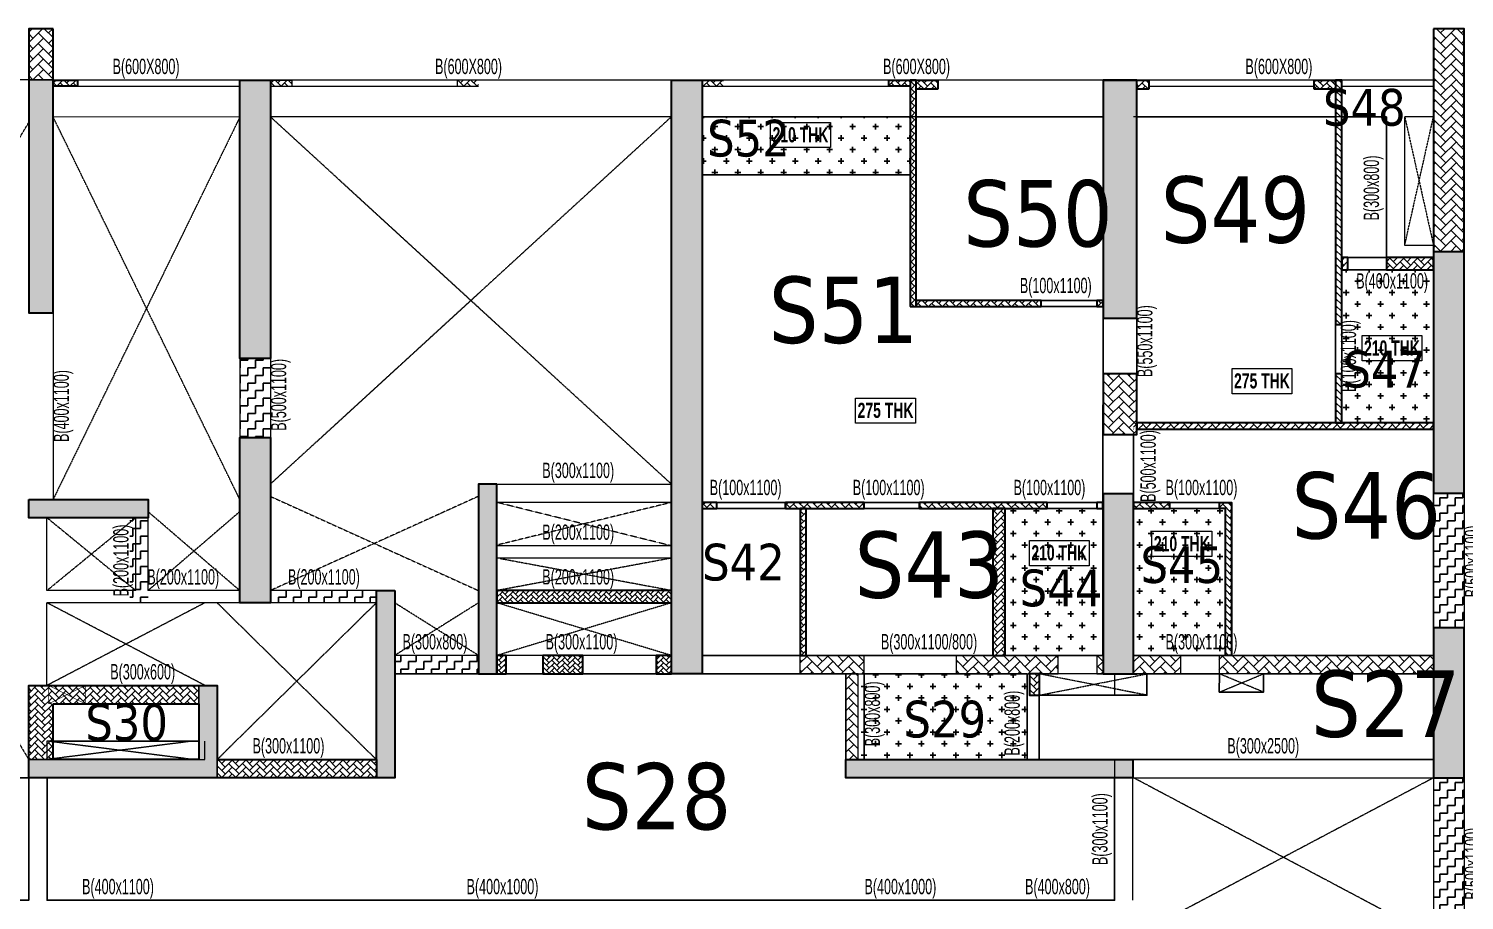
# Model space of a CAD drawing. Header units: millimetres. Extents: x -2 to 66976, y 42 to 26355.
# Drawn here: x 31758 to 55209, y 11677 to 25917 of the extents above; entities that cross this region are included whole.
import ezdxf

# ---------------------------------------------------------------- set-up
doc = ezdxf.new("R2010")
doc.units = ezdxf.units.MM
doc.linetypes.add('HIDDEN', pattern=[0.375, 0.25, -0.125])
for name, color, linetype, lineweight in [('A-FLOR-IDEN', 11, 'Continuous', 9), ('A-HIDD-ABVE', 8, 'HIDDEN', 20), ('S-BEAM', 7, 'Continuous', 18), ('S-BEAM-IDEN', 2, 'Continuous', 9), ('S-COL HATCH', 9, 'Continuous', 0), ('S-COLS', 5, 'Continuous', 35), ('S-WALL', 4, 'Continuous', 18)]:
    doc.layers.add(name, color=color, linetype=linetype, lineweight=lineweight)
for name, color, linetype in [('changes', 7, 'Continuous'), ('S-CUTOUT', 1, 'Continuous'), ('SUNK SLAB', 8, 'Continuous')]:
    doc.layers.add(name, color=color, linetype=linetype)
doc.styles.add('Dim.s & Anno.(Misc.)', font='ARIALN.TTF')
doc.styles.add('Swis721 LtCn BT', font='swisscl.ttf', dxfattribs={"width": 0.9, "height": 233.355162})
doc.styles.add('Swis721 LtCn BT_B', font='', dxfattribs={"width": 0.9, "height": 246.918336})
doc.styles.get('Swis721 LtCn BT_B').set_extended_font_data('Swis721 LtCn BT', bold=True)
pattern_1 = [(0, (-31352080.2, 21120041.72), (187.5, 187.5), [93.75, -281.25]), (90, (-31352033.32, 21119994.84), (-187.5, 187.5), [93.75, -281.25])]
pattern_2 = [(45, (-31802317.5, 20729084.55), (0, 169.7056275), [360, -120]), (135, (-31802232.65, 20729169.4), (1e-14, 169.7056275), [360, -120])]
pattern_3 = [(45, (-31802317.5, 20729084.55), (0, 113.13708499), [240, -80]), (135, (-31802260.93, 20729141.12), (9e-15, 113.13708499), [240, -80])]
pattern_4 = [(45, (-15037.47, -17858.63), (0, 107.76307), [228.6, -76.2]), (135, (-14983.584, -17804.75), (7e-15, 107.76307), [228.6, -76.2])]
pattern_5 = [(45, (-31792413.71, 20737961.09), (0, 113.13708499), [240, -80]), (135, (-31792357.14, 20738017.66), (9e-15, 113.13708499), [240, -80])]
pattern_6 = [(0, (-31792413.79, 20733377.97), (125, 125), [125, -125]), (90, (-31792288.79, 20733377.97), (-125, 125), [125, -125])]

# ---------------------------------------------------------------- blocks, each defined once
blk = doc.blocks.new('A$Cbe320e20')
at = {"layer": 'S-COL HATCH'}
h = blk.add_hatch(dxfattribs=at)
h.set_pattern_fill('AR-HBONE', color=256, scale=30)
h.set_pattern_definition(pattern_2)
h.paths.add_polyline_path([(21854, 17040), (22254, 17040), (22254, 16206), (22254, 16206), (21854, 16206)])
h = blk.add_hatch(dxfattribs=at)
h.set_pattern_fill('AR-HBONE', color=256, scale=30)
h.set_pattern_definition(pattern_2)
h.paths.add_polyline_path([(45304, 17040), (44804, 17040), (44804, 13401), (45304, 13401)])
at = {"layer": 'S-COL HATCH', "transparency": 33554687}
h = blk.add_hatch(color=256, dxfattribs=at)
h.dxf.hatch_style = 1
h.paths.add_polyline_path([(22254, 16206), (21854, 16206), (21854, 12400), (22254, 12400)])
h = blk.add_hatch(color=256, dxfattribs=at)
h.dxf.hatch_style = 1
h.paths.add_polyline_path([(25804, 16200), (25304, 16200), (25304, 11650), (25804, 11650)])
h = blk.add_hatch(color=256, dxfattribs=at)
h.dxf.hatch_style = 1
h.paths.add_polyline_path([(32854, 16200), (32354, 16200), (32354, 6500), (32854, 6500)])
h = blk.add_hatch(color=256, dxfattribs=at)
h.dxf.hatch_style = 1
h.paths.add_polyline_path([(39404, 12310), (39954, 12310), (39954, 16200), (39404, 16200)])
h = blk.add_hatch(color=256, dxfattribs=at)
h.dxf.hatch_style = 1
h.paths.add_polyline_path([(44804, 13401), (45304, 13401), (45304, 9451), (44804, 9451)])
at = {"layer": 'S-COL HATCH'}
h = blk.add_hatch(dxfattribs=at)
h.set_pattern_fill('AR-HBONE', color=256, scale=30)
h.set_pattern_definition(pattern_2)
h.paths.add_polyline_path([(39404, 10410), (39954, 10410), (39954, 11400), (39404, 11400)])
at = {"layer": 'S-COL HATCH', "transparency": 33554687}
h = blk.add_hatch(color=256, dxfattribs=at)
h.dxf.hatch_style = 1
h.paths.add_polyline_path([(25304, 7660), (25804, 7660), (25804, 10360), (25304, 10360)])
h = blk.add_hatch(color=256, dxfattribs=at)
h.dxf.hatch_style = 1
h.paths.add_polyline_path([(29204, 9600), (29204, 6500), (29504, 6500), (29504, 9600)])
h = blk.add_hatch(color=256, dxfattribs=at)
h.dxf.hatch_style = 1
h.paths.add_polyline_path([(39404, 9200), (39404, 9200), (39404, 9300), (39404, 9440), (39904, 9440), (39904, 6500), (39404, 6500)])
h = blk.add_hatch(color=256, dxfattribs=at)
h.dxf.hatch_style = 1
h.paths.add_polyline_path([(21854, 9350), (23804, 9350), (23804, 9050), (21854, 9050)])
h = blk.add_hatch(color=256, dxfattribs=at)
h.dxf.hatch_style = 1
h.paths.add_polyline_path([(27534, 7860), (27834, 7860), (27834, 4800), (27534, 4800), (27534, 5100)])
at = {"layer": 'S-COL HATCH'}
h = blk.add_hatch(dxfattribs=at)
h.set_pattern_fill('AR-HBONE', color=256, scale=15)
h.set_pattern_definition([(45, (-31365336.03, 20949949.553), (0, 84.85281374), [180, -60]), (135, (-31365293.6, 20949991.98), (7e-15, 84.85281374), [180, -60])])
h.paths.add_polyline_path([(29504, 7860), (29504, 7660), (32354, 7660), (32354, 7860)])
at = {"layer": 'S-COL HATCH', "transparency": 33554687}
h = blk.add_hatch(color=256, dxfattribs=at)
h.dxf.hatch_style = 1
h.paths.add_polyline_path([(45304, 7251), (44804, 7251), (44804, 4800), (45304, 4800)])
at = {"layer": 'S-COL HATCH'}
h = blk.add_hatch(dxfattribs=at)
h.set_pattern_fill('AR-HBONE', color=256, scale=15)
h.set_pattern_definition([(45, (-31364586.025, 20948789.55), (0, 84.85281374), [180, -60]), (135, (-31364543.6, 20948831.98), (7e-15, 84.85281374), [180, -60])])
h.paths.add_polyline_path([(29654, 6500), (29654, 6800), (29504, 6800), (29504, 6500)])
h = blk.add_hatch(dxfattribs=at)
h.set_pattern_fill('AR-HBONE', color=256, scale=15)
h.set_pattern_definition([(45, (-31365336.03, 20948789.553), (0, 84.85281374), [180, -60]), (135, (-31365293.6, 20948831.98), (7e-15, 84.85281374), [180, -60])])
h.paths.add_polyline_path([(30904, 6500), (30904, 6800), (30254, 6800), (30254, 6500)])
h = blk.add_hatch(dxfattribs=at)
h.set_pattern_fill('AR-HBONE', color=256, scale=15)
h.set_pattern_definition([(45, (-31367286.02, 20948789.55), (0, 84.85281374), [180, -60]), (135, (-31367243.596, 20948831.98), (7e-15, 84.85281374), [180, -60])])
h.paths.add_polyline_path([(32354, 6500), (32354, 6800), (32104, 6800), (32104, 6500)])
h = blk.add_hatch(dxfattribs=at)
h.set_pattern_fill('AR-HBONE', color=256, scale=30)
h.set_pattern_definition(pattern_2)
h.paths.add_polyline_path([(34454, 6800), (34454, 6500), (35504, 6500), (35504, 6800)])
h = blk.add_hatch(dxfattribs=at)
h.set_pattern_fill('AR-HBONE', color=256, scale=30)
h.set_pattern_definition(pattern_2)
h.paths.add_polyline_path([(37004, 6800), (38674, 6800), (38674, 6500), (37004, 6500)])
h = blk.add_hatch(dxfattribs=at)
h.set_pattern_fill('AR-HBONE', color=256, scale=30)
h.set_pattern_definition(pattern_2)
h.paths.add_polyline_path([(39304, 6800), (39404, 6800), (39404, 6500), (39304, 6500)])
h = blk.add_hatch(dxfattribs=at)
h.set_pattern_fill('AR-HBONE', color=256, scale=30)
h.set_pattern_definition(pattern_2)
h.paths.add_polyline_path([(39904, 6799), (40675, 6799), (40675, 6499), (40124, 6499), (40124, 6500), (39904, 6500)])
h = blk.add_hatch(dxfattribs=at)
h.set_pattern_fill('AR-HBONE', color=256, scale=30)
h.set_pattern_definition(pattern_2)
h.paths.add_polyline_path([(41295, 6799), (44803, 6799), (44803, 6501), (41295, 6501)])
h = blk.add_hatch(dxfattribs=at)
h.set_pattern_fill('AR-HBONE', color=256, scale=30)
h.set_pattern_definition(pattern_2)
h.paths.add_polyline_path([(35204, 6500), (35404, 6500), (35404, 5100), (35204, 5100)])
h = blk.add_hatch(dxfattribs=at)
h.set_pattern_fill('AR-HBONE', color=256, scale=20)
h.set_pattern_definition(pattern_3)
h.paths.add_polyline_path([(22254, 6010), (22254, 5100), (22254, 5100), (22254, 5100), (21854, 5100), (21854, 6310), (24634, 6310), (24634, 6010), (24634, 6010)])
at = {"layer": 'S-COL HATCH', "transparency": 33554687}
h = blk.add_hatch(color=256, dxfattribs=at)
h.dxf.hatch_style = 1
h.paths.add_polyline_path([(24934, 6310), (24634, 6310), (24634, 5100), (21854, 5100), (21854, 4800), (24934, 4800)])
at = {"layer": 'S-COL HATCH'}
h = blk.add_hatch(dxfattribs=at)
h.set_pattern_fill('AR-HBONE', color=256, scale=20)
h.set_pattern_definition(pattern_3)
h.paths.add_polyline_path([(24934, 5100), (24934, 4800), (27534, 4800), (27534, 5100)])
at = {"layer": 'S-COL HATCH', "transparency": 33554687}
h = blk.add_hatch(color=256, dxfattribs=at)
h.dxf.hatch_style = 1
h.paths.add_polyline_path([(35204, 5100), (35404, 5100), (39594, 5100), (39594, 4800), (35204, 4800)])
h.paths.add_polyline_path([(39594, 5100), (39894, 5100), (39894, 4800), (39594, 4800)])
at = {"layer": 'S-WALL'}
h = blk.add_hatch(dxfattribs=at)
h.set_pattern_fill('FP_1', color=1, style=0, pattern_type=2)
h.set_pattern_definition(pattern_4)
h.paths.add_polyline_path([(22254, 16100), (22254, 16200), (22654, 16200), (22654, 16100)])
h = blk.add_hatch(dxfattribs=at)
h.set_pattern_fill('FP_1', color=1, style=0, pattern_type=2)
h.set_pattern_definition(pattern_4)
h.paths.add_polyline_path([(22254, 16100), (22254, 16200), (22654, 16200), (22654, 16100)])
h = blk.add_hatch(dxfattribs=at)
h.set_pattern_fill('FP_1', color=1, style=0, pattern_type=2)
h.set_pattern_definition(pattern_4)
h.paths.add_polyline_path([(25804, 16100), (25804, 16200), (26154, 16200), (26154, 16100)])
h = blk.add_hatch(dxfattribs=at)
h.set_pattern_fill('FP_1', color=1, style=0, pattern_type=2)
h.set_pattern_definition(pattern_4)
h.paths.add_polyline_path([(25804, 16100), (25804, 16200), (26154, 16200), (26154, 16100)])
h = blk.add_hatch(dxfattribs=at)
h.set_pattern_fill('FP_1', color=1, style=0, pattern_type=2)
h.set_pattern_definition([(45, (-18086.774, -17858.63), (0, 107.76307), [228.6, -76.2]), (135, (-18032.89, -17804.745), (7e-15, 107.76307), [228.6, -76.2])])
h.paths.add_polyline_path([(28853, 16100), (28853, 16200), (29203, 16200), (29203, 16100)])
h = blk.add_hatch(dxfattribs=at)
h.set_pattern_fill('FP_1', color=1, style=0, pattern_type=2)
h.set_pattern_definition(pattern_4)
h.paths.add_polyline_path([(32854, 16100), (32854, 16200), (33204, 16200), (33204, 16100)])
h = blk.add_hatch(dxfattribs=at)
h.set_pattern_fill('FP_1', color=1, style=0, pattern_type=2)
h.set_pattern_definition(pattern_4)
h.paths.add_polyline_path([(32854, 16100), (32854, 16200), (33204, 16200), (33204, 16100)])
h = blk.add_hatch(dxfattribs=at)
h.set_pattern_fill('FP_1', color=1, style=0, pattern_type=2)
h.set_pattern_definition(pattern_4)
h.paths.add_polyline_path([(35904, 16100), (35904, 16200), (36254, 16200), (36254, 16100)])
h = blk.add_hatch(dxfattribs=at)
h.set_pattern_fill('FP_1', color=1, style=0, pattern_type=2)
h.set_pattern_definition(pattern_4)
h.paths.add_polyline_path([(35904, 16100), (35904, 16200), (36254, 16200), (36254, 16100)])
h = blk.add_hatch(dxfattribs=at)
h.set_pattern_fill('FP_1', color=1, style=0, pattern_type=2)
h.set_pattern_definition(pattern_4)
h.paths.add_polyline_path([(36354, 16050), (36354, 16200), (36704, 16200), (36704, 16050)])
h = blk.add_hatch(dxfattribs=at)
h.set_pattern_fill('FP_1', color=1, style=0, pattern_type=2)
h.set_pattern_definition(pattern_4)
h.paths.add_polyline_path([(36354, 16050), (36354, 16200), (36704, 16200), (36704, 16050)])
h = blk.add_hatch(dxfattribs=at)
h.set_pattern_fill('FP_1', color=1, style=0, pattern_type=2)
h.set_pattern_definition(pattern_4)
h.paths.add_polyline_path([(39954, 16050), (39954, 16200), (40154, 16200), (40154, 16050)])
h = blk.add_hatch(dxfattribs=at)
h.set_pattern_fill('FP_1', color=1, style=0, pattern_type=2)
h.set_pattern_definition(pattern_4)
h.paths.add_polyline_path([(39954, 16050), (39954, 16200), (40154, 16200), (40154, 16050)])
h = blk.add_hatch(dxfattribs=at)
h.set_pattern_fill('FP_1', color=1, style=0, pattern_type=2)
h.set_pattern_definition(pattern_4)
h.paths.add_polyline_path([(43204, 16050), (42854, 16050), (42854, 16200), (43204, 16200)])
h = blk.add_hatch(dxfattribs=at)
h.set_pattern_fill('FP_1', color=1, style=0, pattern_type=2)
h.set_pattern_definition(pattern_4)
h.paths.add_polyline_path([(43204, 16050), (42854, 16050), (42854, 16200), (43204, 16200)])
at = {"layer": 'changes'}
for p, q in [((22254, 16206), (21854, 16206)), ((21854, 5100), (21854, 4800))]:
    blk.add_line(p, q, dxfattribs=at)
blk.add_lwpolyline([(24934, 6310), (24634, 6310), (24634, 5100), (21854, 5100), (21854, 4800), (24934, 4800)], close=True, dxfattribs=at)
at = {"layer": 'S-BEAM', "color": 5}
for points in [[(41305, 6801), (44803, 6801), (44803, 6501), (41305, 6501)], [(38674, 6800), (37004, 6800), (37004, 6500), (38674, 6500)], [(39404, 6800), (39304, 6800), (39304, 6500), (39404, 6500)]]:
    blk.add_lwpolyline(points, close=True, dxfattribs=at)
at = {"layer": 'S-BEAM', "color": 5, "elevation": 0}
for points in [[(35504, 6800), (34454, 6800), (34454, 6500), (35504, 6500)], [(40675, 6800), (39904, 6800), (39904, 6499), (40675, 6499)], [(35404, 6500), (35204, 6500), (35204, 5100), (35404, 5100)]]:
    blk.add_lwpolyline(points, close=True, dxfattribs=at)
at = {"layer": 'S-COL HATCH'}
blk.add_line((24634, 6010), (24634, 6310), dxfattribs=at)
at = {"layer": 'S-COLS'}
for p, q in [((44804, 17040), (44804, 17040)), ((44804, 13401), (45304, 13401)), ((27534, 5100), (27534, 4800)), ((39894, 4800), (39894, 5100))]:
    blk.add_line(p, q, dxfattribs=at)
for points in [[(22254, 17040), (21854, 17040), (21854, 12400), (22254, 12400)], [(44804, 17040), (44804, 9451), (45304, 9451), (45304, 17040)], [(25804, 11650), (25304, 11650), (25304, 16200), (25804, 16200)], [(39954, 16200), (39404, 16200), (39404, 12310), (39954, 12310)], [(39954, 11400), (39404, 11400), (39404, 10410), (39954, 10410)], [(25804, 10360), (25804, 7660), (25304, 7660), (25304, 10360)], [(21854, 9350), (23804, 9350), (23804, 9050), (21854, 9050)], [(27834, 7860), (27834, 4800), (21854, 4800), (21854, 6310), (24934, 6310), (24934, 5100), (27534, 5100), (27534, 7860), (27834, 7860)], [(45304, 7251), (44804, 7251), (44804, 4800), (45304, 4800)], [(22254, 6010), (24634, 6010), (24634, 5100), (22254, 5100)]]:
    blk.add_lwpolyline(points, close=True, dxfattribs=at)
at = {"layer": 'S-COLS', "elevation": 0}
for points in [[(32854, 6500), (32354, 6500), (32354, 16200), (32854, 16200)], [(29504, 9600), (29204, 9600), (29204, 6500), (29504, 6500)], [(29504, 7660), (32354, 7660), (32354, 7860), (29504, 7860)], [(29504, 6500), (29654, 6500), (29654, 6800), (29504, 6800)], [(30254, 6500), (30904, 6500), (30904, 6800), (30254, 6800)], [(32104, 6500), (32354, 6500), (32354, 6800), (32104, 6800)]]:
    blk.add_lwpolyline(points, close=True, dxfattribs=at)
at = {"layer": 'S-COLS'}
blk.add_lwpolyline([(39904, 6500), (39904, 9440), (39404, 9440), (39404, 6500), (39954, 6500)], dxfattribs=at)
at = {"layer": 'S-COLS', "elevation": 0}
blk.add_lwpolyline([(39894, 4800), (35204, 4800), (35204, 5100), (39894, 5100)], dxfattribs=at)
at = {"layer": 'S-CUTOUT', "const_width": 10}
blk.add_lwpolyline([(22179, 6310), (22779, 6310), (22779, 6010), (22179, 6010)], close=True, dxfattribs=at)
for points in [[(22179, 6310), (22779, 6010)], [(22779, 6310), (22179, 6010)]]:
    blk.add_lwpolyline(points, dxfattribs=at)
at = {"layer": 'S-WALL', "lineweight": 35}
for p, q in [((22254, 16200), (22654, 16200)), ((22654, 16200), (22654, 16100)), ((32354, 16200), (33204, 16200)), ((35904, 16200), (36704, 16200)), ((39404, 16200), (40154, 16200)), ((22654, 16100), (22254, 16100))]:
    blk.add_line(p, q, dxfattribs=at)
at = {"layer": 'S-WALL', "color": 7}
for p, q in [((25304, 16200), (22654, 16200)), ((25304, 16200), (26154, 16200)), ((29204, 16200), (26154, 16200)), ((26154, 16200), (26154, 16100)), ((28854, 16200), (28854, 16100)), ((35904, 16200), (33204, 16200)), ((42854, 16200), (40154, 16200)), ((44804, 16200), (43304, 16200)), ((22654, 16100), (25304, 16100)), ((25804, 16100), (29204, 16100)), ((32854, 16100), (35904, 16100)), ((40154, 16100), (42854, 16100)), ((43304, 16100), (44804, 16100))]:
    blk.add_line(p, q, dxfattribs=at)
at = {"layer": 'S-WALL', "color": 5, "lineweight": 35}
for p, q in [((35904, 16100), (35904, 16200)), ((36704, 16200), (36704, 16050)), ((40154, 16200), (40154, 16050)), ((42854, 16050), (42854, 16200)), ((42854, 16200), (43304, 16200)), ((36254, 16100), (35904, 16100)), ((36704, 16050), (36354, 16050)), ((40154, 16050), (39954, 16050)), ((43204, 16050), (42854, 16050))]:
    blk.add_line(p, q, dxfattribs=at)

msp = doc.modelspace()

# ---------------------------------------------------------------- hatches: boundary and pattern name
at = {"layer": 'S-COL HATCH'}
h = msp.add_hatch(dxfattribs=at)
h.set_pattern_fill('AR-HBONE', color=256, scale=20)
h.set_pattern_definition(pattern_5)
h.paths.add_polyline_path([(46158.1, 21376.5), (46258.1, 21376.5), (46258.1, 25076.6), (46158.1, 25076.6)])
h = msp.add_hatch(dxfattribs=at)
h.set_pattern_fill('AR-HBONE', color=256, scale=20)
h.set_pattern_definition(pattern_5)
h.paths.add_polyline_path([(53108.1, 21086.5), (53208.1, 21086.5), (53208.1, 25076.5), (53108.1, 25076.5)])
h = msp.add_hatch(dxfattribs=at)
h.set_pattern_fill('AR-HBONE', color=256, scale=20)
h.set_pattern_definition(pattern_5)
h.paths.add_polyline_path([(53308.1, 21976.5), (53308.1, 22176.5), (53208.1, 22176.5), (53208.1, 21976.5)])
h = msp.add_hatch(dxfattribs=at)
h.set_pattern_fill('AR-HBONE', color=256, scale=20)
h.set_pattern_definition([(45, (-31793813.744, 20737961.11), (0, 113.13708499), [240, -80]), (135, (-31793757.176, 20738017.68), (9e-15, 113.13708499), [240, -80])])
h.paths.add_polyline_path([(54708.2, 21976.6), (54708.2, 22176.6), (53938.1, 22176.6), (53938.1, 21976.6)])
h = msp.add_hatch(dxfattribs=at)
h.set_pattern_fill('AR-HBONE', color=256, scale=20)
h.set_pattern_definition(pattern_5)
h.paths.add_polyline_path([(48298.1, 21376.5), (48298.1, 21476.5), (46258.1, 21476.5), (46258.1, 21376.5)])
h = msp.add_hatch(dxfattribs=at)
h.set_pattern_fill('AR-HBONE', color=256, scale=15)
h.set_pattern_definition([(45, (-31352080.12, 21120041.715), (0, 84.85281374), [180, -60]), (135, (-31352037.69, 21120084.14), (7e-15, 84.85281374), [180, -60])])
h.paths.add_polyline_path([(49308.1, 21376.5), (49308.1, 21476.5), (49208.1, 21476.5), (49208.1, 21376.5)])
h = msp.add_hatch(dxfattribs=at)
h.set_pattern_fill('AR-HBONE', color=256, scale=20)
h.set_pattern_definition(pattern_5)
h.paths.add_polyline_path([(53108.1, 19476.5), (53208.1, 19476.5), (53208.1, 20276.5), (53108.1, 20276.5)])
h = msp.add_hatch(dxfattribs=at)
h.set_pattern_fill('AR-HBONE', color=256, scale=20)
h.set_pattern_definition(pattern_5)
h.paths.add_polyline_path([(49808.1, 19476.5), (54708.1, 19476.5), (54708.1, 19376.5), (49808.1, 19376.5)])
h = msp.add_hatch(dxfattribs=at)
h.set_pattern_fill('AR-HBONE', color=256, scale=20)
h.set_pattern_definition(pattern_5)
h.paths.add_polyline_path([(42998.2, 18076.5), (42998.2, 18176.5), (42758.2, 18176.5), (42758.2, 18076.5)])
h = msp.add_hatch(dxfattribs=at)
h.set_pattern_fill('AR-HBONE', color=256, scale=20)
h.set_pattern_definition(pattern_5)
h.paths.add_polyline_path([(44118.2, 18176.5), (44118.2, 18076.5), (45408.1, 18076.5), (45408.1, 18176.5)])
h = msp.add_hatch(dxfattribs=at)
h.set_pattern_fill('AR-HBONE', color=256, scale=20)
h.set_pattern_definition(pattern_5)
h.paths.add_polyline_path([(44358.2, 15676.5), (44458.2, 15676.5), (44458.2, 18076.5), (44358.2, 18076.5)])
h = msp.add_hatch(dxfattribs=at)
h.set_pattern_fill('AR-HBONE', color=256, scale=20)
h.set_pattern_definition(pattern_5)
h.paths.add_polyline_path([(48398.1, 18076.5), (48398.1, 18176.5), (46308.1, 18176.5), (46308.1, 18076.5)])
h = msp.add_hatch(dxfattribs=at)
h.set_pattern_fill('AR-HBONE', color=256, scale=20)
h.set_pattern_definition(pattern_5)
h.paths.add_polyline_path([(47707.7, 18076.5), (47508.1, 18076.5), (47508.1, 15676.5), (47707.7, 15676.5)])
h = msp.add_hatch(dxfattribs=at)
h.set_pattern_fill('AR-HBONE', color=256, scale=20)
h.set_pattern_definition(pattern_5)
h.paths.add_polyline_path([(49808.1, 18176.5), (50398.1, 18176.5), (50398.1, 18076.5), (49808.1, 18076.5)])
h = msp.add_hatch(dxfattribs=at)
h.set_pattern_fill('AR-HBONE', color=256, scale=20)
h.set_pattern_definition(pattern_5)
h.paths.add_polyline_path([(51308.1, 15677.6), (51408.1, 15677.6), (51408.1, 18176.5), (51208.1, 18176.5), (51208.1, 18076.5), (51308.1, 18076.5)])
h = msp.add_hatch(dxfattribs=at)
h.set_pattern_fill('AR-HBONE', color=256, scale=20)
h.set_pattern_definition([(45, (-31787473.71, 20733061.09), (0, 113.13708499), [240, -80]), (135, (-31787417.14, 20733117.66), (9e-15, 113.13708499), [240, -80])])
h.paths.add_polyline_path([(48268.1, 15376.5), (48108.1, 15376.5), (48108.1, 15026.6), (48268.1, 15026.6)])
at = {"layer": 'SUNK SLAB'}
h = msp.add_hatch(dxfattribs=at)
h.set_pattern_fill('CROSS', color=8, scale=750, style=0)
h.set_pattern_definition([(0, (-31352080.2, 21119941.72), (187.5, 187.5), [93.75, -281.25]), (90, (-31352033.32, 21119894.84), (-187.5, 187.5), [93.75, -281.25])])
h.paths.add_polyline_path([(46156.3, 23526.5), (46156.3, 24476.5), (42756.3, 24476.5), (42756.3, 23526.5)])
h = msp.add_hatch(dxfattribs=at)
h.set_pattern_fill('CROSS', color=8, scale=750, style=0)
h.set_pattern_definition(pattern_1)
h.paths.add_polyline_path([(54706.3, 21976.5), (53206.3, 21976.5), (53206.3, 19476.5), (54706.3, 19476.5)])
h = msp.add_hatch(dxfattribs=at)
h.set_pattern_fill('ZIGZAG', color=8, scale=1000, style=0)
h.set_pattern_definition(pattern_6)
h.paths.add_polyline_path([(35208.1, 20526.5), (35708.1, 20526.5), (35708.1, 19236.5), (35208.1, 19236.5)])
h = msp.add_hatch(dxfattribs=at)
h.set_pattern_fill('ZIGZAG', color=8, scale=1000, style=0)
h.set_pattern_definition([(0, (-31739813.81, 20733377.93), (125, 125), [125, -125]), (90, (-31739688.81, 20733377.93), (-125, 125), [125, -125])])
h.paths.add_polyline_path([(55208.1, 18327), (54708.1, 18327), (54708.1, 16127), (55208.1, 16127)])
h = msp.add_hatch(dxfattribs=at)
h.set_pattern_fill('CROSS', color=8, scale=750, style=0)
h.set_pattern_definition(pattern_1)
h.paths.add_polyline_path([(47705.8, 15676.5), (49306.3, 15676.5), (49306.3, 18076.5), (47705.8, 18076.5)])
h = msp.add_hatch(dxfattribs=at)
h.set_pattern_fill('CROSS', color=8, scale=750, style=0)
h.set_pattern_definition(pattern_1)
h.paths.add_polyline_path([(49806.3, 15676.5), (51306.3, 15676.5), (51306.3, 18076.5), (49806.3, 18076.5)])
h = msp.add_hatch(dxfattribs=at)
h.set_pattern_fill('ZIGZAG', color=8, scale=1000, style=0)
h.set_pattern_definition(pattern_6)
h.paths.add_polyline_path([(33408.1, 17926.5), (33708.1, 17926.5), (33708.1, 16536.6), (33408.1, 16536.6)])
h = msp.add_hatch(dxfattribs=at)
h.set_pattern_fill('ZIGZAG', color=8, scale=1000, style=0)
h.set_pattern_definition(pattern_6)
h.paths.add_polyline_path([(35708.1, 16736.5), (37438.1, 16736.5), (37438.1, 16736.5), (37438.1, 16536.5), (35708.1, 16536.5)])
h = msp.add_hatch(dxfattribs=at)
h.set_pattern_fill('ZIGZAG', color=8, scale=1000, style=0)
h.set_pattern_definition([(0, (-31792413.79, 20824203.59), (125, 125), [125, -125]), (90, (-31792288.79, 20824203.59), (-125, 125), [125, -125])])
h.paths.add_polyline_path([(37738.1, 15676.5), (39108.1, 15676.5), (39108.1, 15376.5), (37738.1, 15376.5)])
h = msp.add_hatch(dxfattribs=at)
h.set_pattern_fill('CROSS', color=8, scale=750, style=0)
h.set_pattern_definition([(0, (-31352080.2, 21119608.4), (187.5, 187.5), [93.75, -281.25]), (90, (-31352033.32, 21119561.53), (-187.5, 187.5), [93.75, -281.25])])
h.paths.add_polyline_path([(48066.3, 15376.5), (48066.3, 13976.6), (45306.3, 13976.6), (45306.3, 15376.5)])
h.paths.add_polyline_path([(47639.6, 13978.3), (47639.6, 15251.5), (48166.8, 15251.5), (48166.8, 13978.3)], flags=9)
h = msp.add_hatch(dxfattribs=at)
h.set_pattern_fill('ZIGZAG', color=8, scale=1000, style=0)
h.set_pattern_definition([(0, (-31739813.8, 20728727.39), (125, 125), [125, -125]), (90, (-31739688.8, 20728727.39), (-125, 125), [125, -125])])
h.paths.add_polyline_path([(55208.1, 13676.5), (54708.1, 13676.5), (54708.1, 11076.5), (55208.1, 11076.5)])

# ---------------------------------------------------------------- linework, layer by layer
at = {"layer": 'A-FLOR-IDEN', "color": 8, "elevation": 0, "flags": 128}
for points in [[(44853.7, 24385), (44853.7, 23973.2), (43876.2, 23973.2), (43876.2, 24385)], [(54516.2, 20901.5), (54516.2, 20489.7), (53538.7, 20489.7), (53538.7, 20901.5)], [(52392.3, 20364.1), (52392.3, 19952.3), (51414.8, 19952.3), (51414.8, 20364.1)], [(46243.2, 19882.5), (46243.2, 19470.7), (45265.7, 19470.7), (45265.7, 19882.5)], [(51082.8, 17704.9), (51082.8, 17293.1), (50105.3, 17293.1), (50105.3, 17704.9)], [(49082, 17554.9), (49082, 17143.1), (48104.5, 17143.1), (48104.5, 17554.9)]]:
    msp.add_lwpolyline(points, close=True, dxfattribs=at)
at = {"layer": 'A-HIDD-ABVE', "linetype": 'HIDDEN'}
for p, q in [((35206.3, 24471.5, 0), (32156.2, 18226.5, 0)), ((35206.3, 18226.5, 0), (32156.3, 24477.3, 0)), ((42256.3, 24476.5, 0), (35706.3, 18476.6, 0)), ((42256.3, 18476.6, 0), (35706.3, 24476.5, 0)), ((54236.3, 24476.5, 0), (54706.3, 22376.5, 0)), ((54236.3, 22376.5, 0), (54706.2, 24476.5, 0)), ((25558.1, 13976.5, 0), (31758.7, 24383.4, 0)), ((25558.7, 24371.5, 0), (31758.1, 13976.5, 0)), ((39106.3, 18276.6, 0), (35706.3, 16736.5, 0)), ((35706.3, 18276.6, 0), (39106.3, 16736.5, 0)), ((39406.3, 18176.5, 0), (39406.3, 18176.5, 0)), ((42256.3, 18176.5, 0), (39408.1, 17479.5, 0)), ((42256.3, 17466.6, 0), (39408.1, 18176.5, 0)), ((33506.3, 17926.5, 0), (32056.3, 16736.5, 0)), ((33506.3, 16736.5, 0), (32056.3, 17926.5, 0)), ((35206.2, 18026.5, 0), (33706.3, 16736.5, 0)), ((35206.3, 16736.5, 0), (33706.3, 18026.5, 0)), ((42256.3, 17266.6, 0), (39458.1, 16746.2, 0)), ((42256.3, 16736.6, 0), (39458.1, 17256.9)), ((34636.3, 16536.5, 0), (32056.3, 15186.5, 0)), ((34636.3, 15186.5, 0), (32056.3, 16536.5, 0)), ((37436.3, 16536.5, 0), (34836.3, 13976.5, 0)), ((34836.3, 16536.5, 0), (37436.3, 13976.5, 0)), ((39106.3, 16536.5, 0), (37736.3, 15676.5, 0)), ((39106.3, 15676.5, 0), (37736.3, 16536.5, 0)), ((42256.3, 15676.5, 0), (39406.3, 16536.6, 0)), ((42256.3, 16536.5, 0), (39406.3, 15676.5, 0)), ((48266.3, 15026.6, 0), (50025.8, 15377.6, 0)), ((50025.8, 15026.6, 0), (48266.3, 15376.5, 0)), ((51929.6, 15077.6, 0), (51206.3, 15377.6, 0)), ((51206.3, 15077.6, 0), (51929.6, 15377.6, 0)), ((34438.1, 14276.7, 0), (32056.3, 13976.5, 0)), ((34438.1, 13976.5, 0), (32056.3, 14276.7, 0)), ((54706.3, 13676.5, 0), (49795.9, 11076.5, 0)), ((54706.3, 11076.5, 0), (49807.9, 13676.5, 0))]:
    msp.add_line(p, q, dxfattribs=at)
at = {"layer": 'changes', "color": 1, "elevation": 0}
for points in [[(42758.1, 24476.5), (46156.3, 24476.5), (46156.3, 23526.5), (42758.1, 23526.5)], [(46258.1, 24476.5), (49308.1, 24476.5), (49308.1, 21476.5), (46258.1, 21476.5)], [(49858.1, 24476.5), (53108.1, 24476.5), (53108.1, 19476.5), (49858.1, 19476.5)], [(53208.1, 24476.5), (53938.1, 24476.5), (53938.1, 22176.6), (53208.1, 22176.6)], [(42758.1, 23526.5), (46156.3, 23526.5), (46158.1, 21376.5), (49308.1, 21376.5), (49306.3, 18176.5), (42758.2, 18176.5)], [(53208.1, 21976.5), (54706.3, 21976.5), (54706.3, 19476.5), (53208.1, 19476.5)], [(49806.3, 19286.5), (49858.1, 19286.5), (49858.1, 19376.5), (54708.1, 19376.5), (54706.9, 15677.6), (51408.1, 15677.6), (51408.1, 18176.5), (49808.1, 18176.5)], [(42758.2, 18076.5), (44358.1, 18076.5), (44358.1, 15676.5), (42758.2, 15676.5)], [(44458.2, 18076.5), (47508.1, 18076.5), (47508.1, 15676.5), (44458.2, 15676.5)], [(47707.7, 18076.5), (49306.3, 18076.5), (49306.3, 15676.5), (47707.7, 15676.5)], [(49806.3, 18076.5), (51308.1, 18076.5), (51308.1, 15677.6), (49806.3, 15677.6)], [(49496.2, 13676.5), (49496.2, 11676.5), (32058.1, 11676.5), (32058.1, 13676.5), (37738.1, 13676.5), (37738.1, 15376.5), (45108.1, 15376.5), (45108.1, 13676.5)], [(45408.1, 15376.5), (48066.3, 15376.5), (48066.3, 13976.6), (45408.1, 13976.6)], [(48266.3, 15026.6), (48266.3, 13976.6), (54706.3, 13976.6), (54706.9, 15377.6), (51929.6, 15376.3), (51929.6, 15077.6), (51206.3, 15077.6), (51210.1, 15376), (50025.8, 15375.4), (50025.8, 15026.6)], [(32158.1, 14886.5), (34538.1, 14886.5), (34538.1, 14276.7), (32158.1, 14276.7)], [(25558.1, 13676.5), (31758.1, 13676.5), (31758.1, 11676.5), (25558.1, 11676.5)]]:
    msp.add_lwpolyline(points, close=True, dxfattribs=at)
at = {"layer": 'S-BEAM'}
for p, q in [((25558.1, 25076.5, 0), (31758.1, 25088.4, 0)), ((35206.3, 25076.5, 0), (32156.3, 25082.4, 0)), ((42256.3, 25076.5, 0), (35706.3, 25076.5, 0)), ((49306.3, 25076.5, 0), (42756.3, 25076.5, 0)), ((54706.3, 25076.5, 0), (49306.3, 25076.5, 0)), ((35206.3, 24471.5, 0), (32156.3, 24477.3, 0)), ((42256.3, 24476.5, 0), (35706.3, 24476.5, 0)), ((54706.3, 24476.5, 0), (54236.3, 24476.5, 0)), ((54236.3, 22376.5, 0), (54236.3, 24476.5, 0)), ((54706.3, 22376.5, 0), (54236.3, 22376.5, 0)), ((32156.3, 21276.5, 0), (32156.3, 18226.6, 0)), ((35206.3, 20526.5, 0), (35206.3, 19236.5, 0)), ((35706.3, 20526.5, 0), (35706.3, 19236.5, 0)), ((39406.3, 18476.5, 0), (42256.3, 18476.6, 0)), ((55206.3, 18327.1, 0), (55206.3, 16127.1, 0)), ((39406.3, 18176.5, 0), (39406.3, 18176.5, 0)), ((42256.3, 18176.5, 0), (39408.1, 18176.5, 0)), ((32056.3, 16736.5, 0), (32056.3, 17926.5, 0)), ((33506.3, 16736.5, 0), (33506.3, 17926.5, 0)), ((33706.3, 17926.5, 0), (33706.3, 16736.5, 0)), ((42256.3, 17466.6, 0), (39408.1, 17466.6, 0)), ((42256.3, 17266.5, 0), (39408.1, 17266.6)), ((33506.3, 16736.5, 0), (32056.3, 16736.5, 0)), ((35206.3, 16736.5, 0), (33706.3, 16736.5, 0)), ((37436.3, 16736.5, 0), (35706.3, 16736.5, 0)), ((42256.3, 16736.6, 0), (39408.1, 16736.6, 0)), ((32056.3, 15186.5, 0), (32056.3, 16536.5, 0)), ((35206.3, 16536.5, 0), (32056.3, 16536.5, 0)), ((37436.3, 16536.5, 0), (35706.3, 16536.5, 0)), ((42256.3, 16536.5, 0), (39408.1, 16536.6, 0)), ((39106.3, 15676.5, 0), (37736.3, 15676.5, 0)), ((42256.3, 15676.5, 0), (39406.3, 15676.5, 0)), ((45106.3, 15376.5, 0), (42756.3, 15376.5, 0)), ((48066.3, 15376.5, 0), (45406.3, 15376.5, 0)), ((48066.3, 15376.5, 0), (48066.3, 13976.5, 0)), ((49306.3, 15376.5, 0), (48266.3, 15376.5, 0)), ((48266.3, 15376.5, 0), (48266.3, 13976.5, 0)), ((54706.3, 14576.5, 0), (54706.3, 11076.5, 0)), ((55206.3, 14576.5, 0), (55206.3, 11076.5, 0)), ((49795.9, 11676.5, 0), (49795.9, 13676.5, 0)), ((49807.9, 13676.5, 0), (54706.3, 13676.5, 0))]:
    msp.add_line(p, q, dxfattribs=at)
at = {"layer": 'S-BEAM', "linetype": 'HIDDEN'}
for p, q in [((49306.3, 24476.5, 0), (42756.3, 24476.5, 0)), ((53936.3, 24476.5, 0), (49806.3, 24476.5, 0)), ((53936.3, 21976.5, 0), (53936.3, 24476.5, 0)), ((54708.1, 22376.5, 0), (54708.1, 24326.5, 0)), ((53936.2, 22276.5, 0), (53936.2, 22276.5, 0)), ((49306.3, 21186.5, 0), (49306.3, 20276.5, 0)), ((49856.3, 21186.5, 0), (49856.3, 20276.5, 0)), ((49306.3, 19286.5, 0), (49306.3, 18376.5, 0)), ((49806.3, 19286.5, 0), (49806.3, 18376.5, 0)), ((54706.3, 18327.1, 0), (54706.3, 16127.1, 0)), ((49306.3, 15676.5, 0), (42756.3, 15676.5, 0)), ((54706.3, 15676, 0), (49806.3, 15676, 0)), ((39106.3, 15376.5, 0), (37736.3, 15376.5, 0)), ((42256.3, 15376.5, 0), (39406.3, 15376.5, 0)), ((45106.3, 15376.5, 0), (45106.3, 13976.6, 0)), ((45406.3, 15376.5, 0), (45406.3, 13976.6, 0)), ((49496.2, 15376.5, 0), (49496.2, 15026.6, 0)), ((54706.3, 15377.6, 0), (49806.3, 15375.4, 0)), ((49496.2, 13976.6, 0), (49496.2, 11676.5, 0)), ((49797.7, 13976.6, 0), (54706.3, 13976.6)), ((32058.1, 13676.5, 0), (32058.1, 11676.5, 0)), ((34456.2, 11676.5, 0), (32256.3, 11676.5, 0)), ((40236.3, 11676.5, 0), (38228.1, 11676.5, 0)), ((41078.1, 11676.5, 0), (40260.6, 11676.5, 0)), ((44328.1, 11676.5, 0), (41478.1, 11676.5, 0)), ((47412.4, 11676.5, 0), (44728.1, 11676.5, 0)), ((49496.2, 11676.5, 0), (47812.4, 11676.5, 0))]:
    msp.add_line(p, q, dxfattribs=at)
at = {"layer": 'S-BEAM', "elevation": 0}
for points in [[(46156.3, 24476.5), (42756.3, 24476.5), (42756.3, 23526.5), (46156.3, 23526.5)], [(54706.3, 21976.5), (53206.3, 21976.5), (53206.3, 19476.5), (54706.3, 19476.5)], [(49306.3, 18076.5), (47705.8, 18076.5), (47705.8, 15676.5), (49306.3, 15676.5)], [(51306.3, 18076.5), (49806.3, 18076.5), (49806.3, 15676.5), (51306.3, 15676.5)], [(50025.8, 15376.5), (48266.3, 15376.5), (48266.3, 15026.6), (50025.8, 15026.6)], [(51929.6, 15377.6), (51206.3, 15377.6), (51206.3, 15077.6), (51929.6, 15077.6)]]:
    msp.add_lwpolyline(points, close=True, dxfattribs=at)
for points in [[(53938.1, 22276.5), (53938.1, 21976.5), (54708.1, 21976.5), (54708.1, 22376.5), (54236.3, 22376.5)], [(34438.1, 14276.7), (32056.3, 14276.7), (32056.3, 13976.5), (34636.3, 13976.5), (34636.3, 14276.7)]]:
    msp.add_lwpolyline(points, dxfattribs=at)
at = {"layer": 'S-BEAM', "linetype": 'HIDDEN', "elevation": 0}
for points in [[(49206.3, 21476.5), (48296.3, 21476.5), (48296.3, 21376.5), (49206.3, 21376.5)], [(53206.3, 21086.5), (53106.3, 21086.5), (53106.3, 20276.5), (53206.3, 20276.5)], [(44116.3, 18176.5), (42996.3, 18176.5), (42996.3, 18076.5), (44116.3, 18076.5)], [(46306.3, 18176.5), (45406.3, 18176.5), (45406.3, 18076.5), (46306.3, 18076.5)], [(49206.3, 18176.5), (48396.3, 18176.5), (48396.3, 18076.5), (49206.3, 18076.5)], [(51206.3, 18176.5), (50396.3, 18176.5), (50396.3, 18076.5), (51206.3, 18076.5)]]:
    msp.add_lwpolyline(points, close=True, dxfattribs=at)
at = {"layer": 'S-COLS', "elevation": 0}
for points in [[(46158.1, 21376.5), (46258.1, 21376.5), (46258.1, 25076.6), (46158.1, 25076.6)], [(53208.1, 25076.5), (53108.1, 25076.5), (53108.1, 21086.5), (53208.1, 21086.5)], [(53308.1, 22176.5), (53208.1, 22176.5), (53208.1, 21976.5), (53308.1, 21976.5)], [(54708.2, 22176.6), (53938.1, 22176.6), (53938.1, 21976.6), (54708.2, 21976.6)], [(48298.1, 21476.5), (46258.1, 21476.5), (46258.1, 21376.5), (48298.1, 21376.5)], [(49308.1, 21476.5), (49208.1, 21476.5), (49208.1, 21376.5), (49308.1, 21376.5)], [(53208.1, 20276.5), (53108.1, 20276.5), (53108.1, 19476.5), (53208.1, 19476.5)], [(54708.1, 19476.5), (49858.1, 19476.5), (49858.1, 19376.5), (54708.1, 19376.5)], [(42998.2, 18176.5), (42758.2, 18176.5), (42758.2, 18076.5), (42998.2, 18076.5)], [(45408.1, 18176.5), (44118.2, 18176.5), (44118.2, 18076.5), (45408.1, 18076.5)], [(44458.2, 18076.5), (44358.2, 18076.5), (44358.2, 15676.5), (44458.2, 15676.5)], [(48398.1, 18176.5), (46308.1, 18176.5), (46308.1, 18076.5), (48398.1, 18076.5)], [(47707.7, 18076.5), (47508.1, 18076.5), (47508.1, 15676.5), (47707.7, 15676.5)], [(49306.3, 18176.5), (49206.3, 18176.5), (49206.3, 18076.5), (49306.3, 18076.5)], [(50398.1, 18176.5), (49808.1, 18176.5), (49808.1, 18076.5), (50398.1, 18076.5)], [(48268.1, 15376.5), (48108.1, 15376.5), (48108.1, 15026.6), (48268.1, 15026.6)]]:
    msp.add_lwpolyline(points, close=True, dxfattribs=at)
msp.add_lwpolyline([(51208.1, 18176.5), (51408.1, 18176.5), (51408.1, 15677.6), (51308.1, 15677.6), (51308.1, 18076.5), (51208.1, 18076.5), (51208.1, 18176.5)], dxfattribs=at)

# ---------------------------------------------------------------- block references
at = {"layer": 'S-COLS'}
msp.add_blockref('A$Cbe320e20', (9903.7, 8876.5, 0), dxfattribs=at)

# ---------------------------------------------------------------- texts
at = {"layer": 'A-FLOR-IDEN', "color": 1, "char_height": 246.92, "width": 1155, "attachment_point": 2, "line_spacing_factor": 0.964267, "style": 'Swis721 LtCn BT_B'}
for s, insert in [('210 THK', (44365, 24307, 0)), ('210 THK', (54027.5, 20823.5, 0)), ('275 THK', (51903.6, 20286, 0)), ('275 THK', (45754.5, 19804.5, 0)), ('210 THK', (50594.1, 17626.9, 0)), ('210 THK', (48593.2, 17476.9, 0))]:
    msp.add_mtext(s, dxfattribs=dict(at, insert=insert))
at = {"layer": 'changes', "attachment_point": 1, "style": 'Dim.s & Anno.(Misc.)'}
for s, insert, char_height in [('{\\fTahoma|b0|i0|c0|p34;S48}', (52901, 24932.5, 0), 600), ('{\\fTahoma|b0|i0|c0|p34;S52}', (42841, 24429.1, 0), 600), ('{\\fTahoma|b0|i0|c0|p34;S50}', (47025, 23442.9), 1084.701), ('{\\fTahoma|b0|i0|c0|p34;S49}', (50251.1, 23504.7), 1084.701), ('{\\fTahoma|b0|i0|c0|p34;S51}', (43847.6, 21867.2), 1084.701), ('{\\fTahoma|b0|i0|c0|p34;S47}', (53234.6, 20654.5), 600), ('{\\fTahoma|b0|i0|c0|p34;S46}', (52388.5, 18672.2), 1084.701), ('{\\fTahoma|b0|i0|c0|p34;S43}', (45250.1, 17704.1), 1084.701), ('{\\fTahoma|b0|i0|c0|p34;S42}', (42759.6, 17502.3), 600), ('{\\fTahoma|b0|i0|c0|p34;S45}', (49920.4, 17461.5), 600), ('{\\fTahoma|b0|i0|c0|p34;S44}', (47945.9, 17080.4), 600), ('{\\fTahoma|b0|i0|c0|p34;S27}', (52705.7, 15431.6), 1084.701), ('{\\fTahoma|b0|i0|c0|p34;S30}', (32683.1, 14886.5, 0), 600), ('{\\fTahoma|b0|i0|c0|p34;S29}', (46048.3, 14937.4), 600), ('{\\fTahoma|b0|i0|c0|p34;S28}', (40794.9, 13919.8), 1084.701)]:
    msp.add_mtext_dynamic_manual_height_columns(s, width=6038.664, gutter_width=5423.5, heights=[1159.3], dxfattribs=dict(at, insert=insert, char_height=char_height))
at = {"layer": 'S-BEAM-IDEN', "style": 'Swis721 LtCn BT', "width": 0.8}
for s, p in [('B(600X800)', (33128.4, 25176, 0)), ('B(600X800)', (38395.9, 25176, 0)), ('B(600X800)', (45714.8, 25175.9, 0)), ('B(600X800)', (51634.1, 25175.9, 0)), ('B(100x1100)', (47949, 21596.2, 0)), ('B(400x1100)', (53444.1, 21671.9, 0)), ('B(300x1100)', (40147.7, 18575.9, 0)), ('B(100x1100)', (42883, 18296.2, 0)), ('B(100x1100)', (45219.7, 18296.2, 0)), ('B(100x1100)', (47845.8, 18296.2, 0)), ('B(100x1100)', (50329.3, 18296.2, 0)), ('B(200x1100)', (40147.7, 17565.9, 0)), ('B(200x1100)', (33695.6, 16835.9, 0)), ('B(200x1100)', (35993.4, 16835.9, 0)), ('B(200x1100)', (40147.7, 16836, 0)), ('B(300x800)', (37864.9, 15775.9, 0)), ('B(300x1100)', (40201.7, 15775.9, 0)), ('B(300x1100/800)', (45679.1, 15776, 0)), ('B(300x1100)', (50329.3, 15776, 0)), ('B(400x1100)', (32629.8, 11775.9, 0)), ('B(400x1000)', (38911, 11776, 0)), ('B(400x1000)', (45411, 11776, 0)), ('B(400x800)', (48034.7, 11775.9, 0))]:
    msp.add_text(s, height=250, dxfattribs=at).set_placement(p)
for s, rotation, p in [('B(300x800)', 90, (53816.1, 22784.8, 0)), ('B(550x1100)', 90, (50114.3, 20224.5, 0)), ('B(100x1100)', 90, (53440.9, 19982.7, 0)), ('B(500x1100)', 90, (35964.3, 19347.7, 0)), ('B(400x1100)', 90, (32414.3, 19164.7, 0)), ('B(500x1100)', 90, (50169.2, 18184.4, 0)), ('B(200x1100)', 90, (33388.2, 16641, 0)), ('B(500x1100)', 90, (55464.3, 16626.6, 0)), ('B(300x600)', 360, (33090.3, 15285.9, 0)), ('B(300x800)', 90, (45664.3, 14192.3, 0)), ('B(200x800)', 90, (47947.9, 14040.8, 0)), ('B(300x1100)', 360, (35414.7, 14075.9, 0)), ('B(300x2500)', 360, (51338.4, 14076, 0)), ('B(300x1100)', 90, (49381.2, 12252.4, 0)), ('B(500x1100)', 90, (55464.3, 11688.7, 0))]:
    msp.add_text(s, height=250, rotation=rotation, dxfattribs=at).set_placement(p)

doc.saveas('drawing.dxf')
